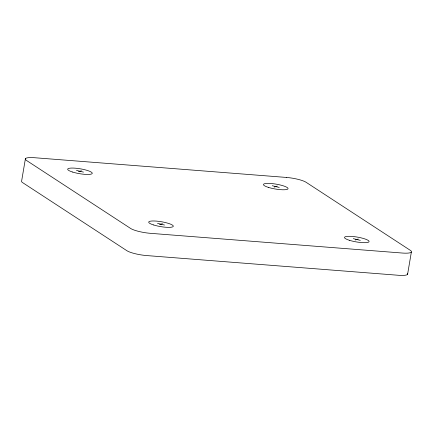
<?xml version="1.0" encoding="UTF-8"?>
<svg xmlns="http://www.w3.org/2000/svg" width="433" height="433" viewBox="0 0 433 433"><rect width="100%" height="100%" fill="white"/><g stroke="black" fill="none" stroke-linecap="round" stroke-linejoin="round"><path stroke-width="0.65" d="M25.412 158.667L21.65 180.913A15.344 3.031 9.6 0 0 22.673 182.656L126.864 250.691A15.344 3.031 9.6 0 0 146.641 255.567L398.371 275.274A15.344 3.031 9.6 0 0 407.588 273.532M407.588 274.333L411.35 252.087M78.519 171.728L81.415 170.781M159.555 224.646L162.456 223.699M274.305 187.056L277.207 186.109M355.347 239.974L358.243 239.027M272.26 185.719L279.253 187.446M76.468 170.391L83.461 172.118M353.301 238.643L360.294 240.364M157.509 223.314L164.502 225.036M286.359 177.433L34.629 157.726A15.344 3.031 9.6 0 0 26.435 160.41L130.625 228.451A15.344 3.031 9.6 0 0 150.403 233.322L402.133 253.029A15.344 3.031 9.6 0 0 410.327 250.344L306.136 182.309A15.344 3.031 9.6 0 0 286.359 177.433M268.265 187.348A12.465 2.463 9.6 0 0 287.95 188.891A12.465 2.463 9.6 0 0 271.053 183.511A12.465 2.463 9.6 0 0 268.265 187.348M349.307 240.266A12.465 2.463 9.6 0 0 368.986 241.809A12.465 2.463 9.6 0 0 352.094 236.429A12.465 2.463 9.6 0 0 349.307 240.266M153.515 224.938A12.465 2.463 9.6 0 0 173.2 226.481A12.465 2.463 9.6 0 0 156.302 221.101A12.465 2.463 9.6 0 0 153.515 224.938M72.479 172.02A12.465 2.463 9.6 0 0 92.159 173.563A12.465 2.463 9.6 0 0 75.261 168.183A12.465 2.463 9.6 0 0 72.479 172.02"/></g></svg>
